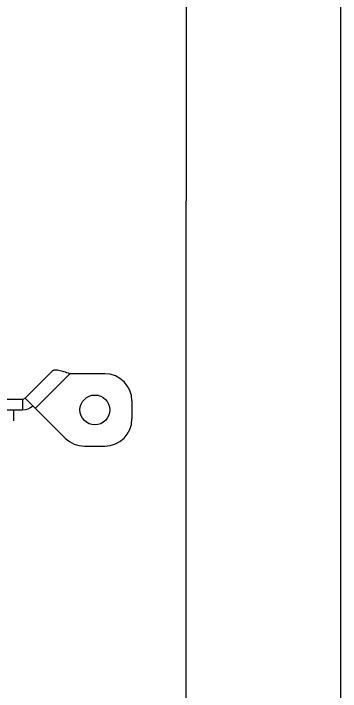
# Model space of a CAD drawing. Extents: x 1382187 to 1725648, y 860327 to 1571294.
# Drawn here: x 1543396 to 1545497, y 1249927 to 1254281 of the extents above; entities that cross this region are included whole.
import ezdxf

# ---------------------------------------------------------------- set-up
doc = ezdxf.new("R2010")
doc.units = 0
doc.header["$LTSCALE"] = 1000
doc.header["$MEASUREMENT"] = 0
doc.layers.add('A-文字', color=3, linetype='Continuous', lineweight=30)

msp = doc.modelspace()

# ---------------------------------------------------------------- linework, layer by layer
at = {"linetype": 'Continuous'}
for p, q in [((1543641.8, 1251982.6), (1543470.7, 1251811.5)), ((1543757.9, 1251967.4), (1543536.4, 1251745.8)), ((1543982.7, 1251967.4), (1543757.9, 1251967.4)), ((1542931.5, 1251804.7), (1543454.2, 1251804.7)), ((1543454.2, 1251804.7), (1543454.2, 1251735)), ((1543470.7, 1251811.5), (1543728.4, 1251553.8)), ((1544157, 1251793.1), (1544157, 1251677)), ((1543065.5, 1251735), (1543454.2, 1251735)), ((1543396.2, 1251735), (1543396.2, 1251665.3)), ((1543851.6, 1251502.7), (1543982.7, 1251502.7))]:
    msp.add_line(p, q, dxfattribs=at)
msp.add_lwpolyline([(1525505.3, 1256792.8), (1544505.9, 1256792.8), (1544501.6, 1241937.5), (1525505.3, 1241937.5)], close=True)
msp.add_circle((1543918.9, 1251735), 95.8, dxfattribs=at)
for centre, radius, start, end in [((1543982.7, 1251793.1), 174.2, 0, 90), ((1543454.2, 1251828), 23.2, 270, 315), ((1543454.2, 1251828), 92.9, 270, 315), ((1543982.7, 1251677), 174.2, 270, 0), ((1543851.6, 1251677), 174.2, 225, 270)]:
    msp.add_arc(centre, radius, start, end, dxfattribs=at)
msp.add_open_spline([(1543757.9, 1251967.4), (1543745.4, 1251971.7), (1543721.8, 1251979.8), (1543693.1, 1251987.9), (1543672.5, 1251990.7), (1543657.2, 1251990.8), (1543646.3, 1251987.2), (1543641.8, 1251982.6)], degree=3, knots=[0, 0, 0, 0, 0.328857, 0.618406, 0.739037, 0.8414, 1, 1, 1, 1], dxfattribs=at)
at = {"layer": 'A-文字'}
msp.add_lwpolyline([(1474892.5, 1260917.1), (1545496.6, 1260917.1), (1545496.6, 1203515.5), (1474892.5, 1203515.5)], close=True, dxfattribs=at)

doc.saveas('drawing.dxf')
